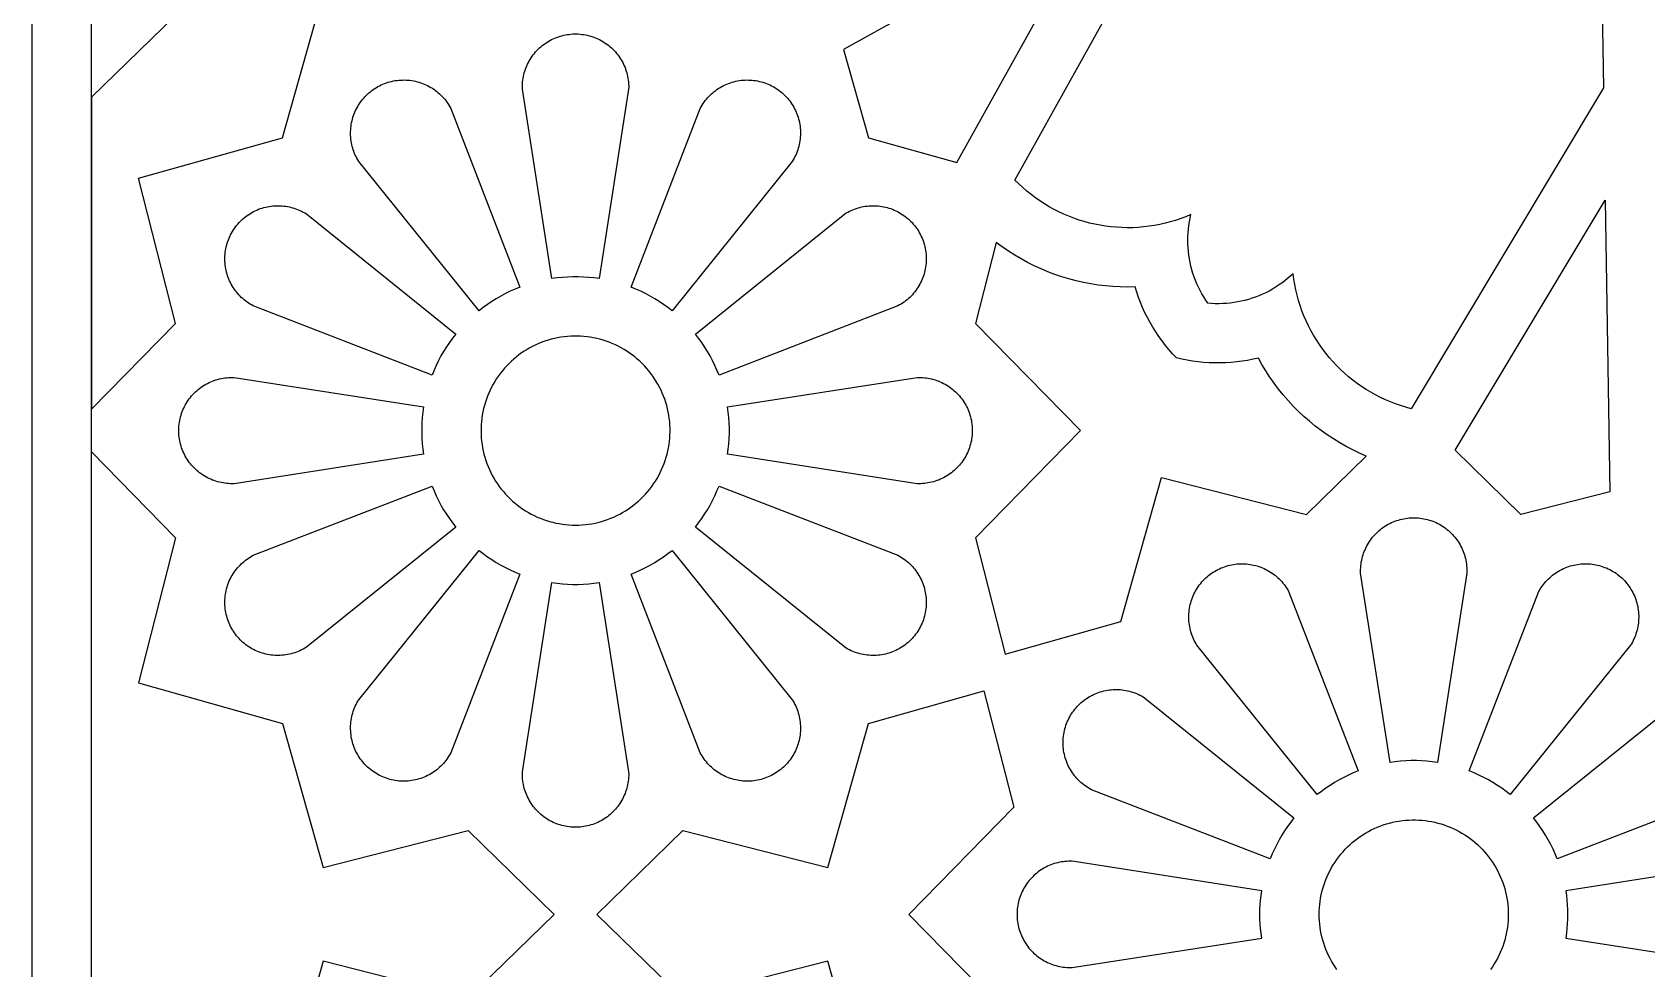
# Model space of a CAD drawing. Extents: x 0 to 1266, y 0 to 1438.
# Drawn here: x 318.7 to 590.9, y 1014.5 to 1172.4 of the extents above; entities that cross this region are included whole.
import ezdxf

# ---------------------------------------------------------------- set-up
doc = ezdxf.new("R2010")
doc.units = 0
doc.layers.add('Default_Layer', color=1, linetype='CONTINUOUS')

msp = doc.modelspace()

# ---------------------------------------------------------------- linework, layer by layer
at = {"layer": 'Default_Layer'}
for points in [[(318.66, 1338.2), (947.76, 1338.2), (947.76, 100), (318.66, 100), (318.66, 1338.2)], [(328.66, 110), (328.66, 1328.2), (937.76, 1328.2), (937.76, 110), (328.66, 110)], [(474.56, 1150.46), (498.45, 1193.44), (455.47, 1169.55), (459.65, 1154.64), (474.56, 1150.46)], [(328.66, 1108.86), (342.8, 1123.33), (336.55, 1147.82), (360.88, 1154.64), (366.35, 1174.13), (346.74, 1179.13), (328.66, 1161.48), (328.66, 1108.86)], [(414.25, 1130.89), (413.37, 1131.01), (412.49, 1131.1), (411.6, 1131.16), (410.71, 1131.19), (409.82, 1131.19), (408.93, 1131.16), (408.05, 1131.1), (407.16, 1131.01), (406.28, 1130.89), (401.31, 1162.84), (401.31, 1163.15), (401.31, 1163.46), (401.32, 1163.77), (401.35, 1164.08), (401.38, 1164.39), (401.43, 1164.69), (401.49, 1165), (401.56, 1165.3), (401.63, 1165.6), (401.72, 1165.9), (401.82, 1166.19), (401.93, 1166.48), (402.05, 1166.77), (402.18, 1167.05), (402.32, 1167.33), (402.46, 1167.6), (402.62, 1167.87), (402.79, 1168.13), (402.96, 1168.39), (403.15, 1168.64), (403.34, 1168.88), (403.54, 1169.12), (403.75, 1169.35), (403.97, 1169.57), (404.19, 1169.79), (404.42, 1169.99), (404.66, 1170.19), (404.91, 1170.38), (405.16, 1170.56), (405.42, 1170.73), (405.68, 1170.9), (405.95, 1171.05), (406.23, 1171.2), (406.51, 1171.33), (406.79, 1171.46), (407.08, 1171.57), (407.37, 1171.68), (407.67, 1171.77), (407.96, 1171.86), (408.27, 1171.93), (408.57, 1172), (408.88, 1172.05), (409.18, 1172.09), (409.49, 1172.13), (409.8, 1172.15), (410.11, 1172.16), (410.42, 1172.16), (410.73, 1172.15), (411.04, 1172.13), (411.35, 1172.09), (411.66, 1172.05), (411.96, 1172), (412.27, 1171.93), (412.57, 1171.86), (412.87, 1171.77), (413.16, 1171.68), (413.46, 1171.57), (413.74, 1171.46), (414.03, 1171.33), (414.31, 1171.2), (414.58, 1171.05), (414.85, 1170.9), (415.12, 1170.73), (415.37, 1170.56), (415.63, 1170.38), (415.87, 1170.19), (416.11, 1169.99), (416.34, 1169.79), (416.57, 1169.57), (416.78, 1169.35), (416.99, 1169.12), (417.19, 1168.88), (417.39, 1168.64), (417.57, 1168.39), (417.75, 1168.13), (417.91, 1167.87), (418.07, 1167.6), (418.22, 1167.33), (418.36, 1167.05), (418.49, 1166.77), (418.61, 1166.48), (418.71, 1166.19), (418.81, 1165.9), (418.9, 1165.6), (418.98, 1165.3), (419.05, 1165), (419.1, 1164.69), (419.15, 1164.39), (419.19, 1164.08), (419.21, 1163.77), (419.23, 1163.46), (419.23, 1163.15), (419.22, 1162.84), (414.25, 1130.89)], [(400.9, 1129.45), (400.08, 1129.11), (399.27, 1128.75), (398.47, 1128.36), (397.68, 1127.94), (396.91, 1127.5), (396.16, 1127.03), (395.42, 1126.53), (394.7, 1126.01), (394, 1125.46), (373.72, 1150.65), (373.56, 1150.91), (373.41, 1151.18), (373.27, 1151.46), (373.13, 1151.74), (373.01, 1152.02), (372.9, 1152.31), (372.79, 1152.6), (372.7, 1152.9), (372.62, 1153.2), (372.55, 1153.5), (372.48, 1153.81), (372.43, 1154.11), (372.39, 1154.42), (372.36, 1154.73), (372.34, 1155.04), (372.34, 1155.35), (372.34, 1155.66), (372.35, 1155.97), (372.37, 1156.28), (372.41, 1156.59), (372.45, 1156.9), (372.51, 1157.2), (372.58, 1157.5), (372.65, 1157.81), (372.74, 1158.1), (372.84, 1158.4), (372.95, 1158.69), (373.06, 1158.98), (373.19, 1159.26), (373.33, 1159.54), (373.48, 1159.81), (373.63, 1160.08), (373.8, 1160.34), (373.97, 1160.6), (374.16, 1160.85), (374.35, 1161.09), (374.55, 1161.33), (374.76, 1161.56), (374.97, 1161.78), (375.2, 1162), (375.43, 1162.21), (375.67, 1162.41), (375.91, 1162.6), (376.16, 1162.78), (376.42, 1162.95), (376.68, 1163.12), (376.95, 1163.27), (377.23, 1163.42), (377.5, 1163.55), (377.79, 1163.68), (378.08, 1163.8), (378.37, 1163.9), (378.66, 1164), (378.96, 1164.09), (379.26, 1164.16), (379.57, 1164.23), (379.87, 1164.28), (380.18, 1164.33), (380.49, 1164.36), (380.8, 1164.38), (381.11, 1164.39), (381.42, 1164.4), (381.73, 1164.39), (382.04, 1164.37), (382.35, 1164.34), (382.65, 1164.29), (382.96, 1164.24), (383.26, 1164.18), (383.57, 1164.1), (383.86, 1164.02), (384.16, 1163.93), (384.45, 1163.82), (384.74, 1163.71), (385.03, 1163.58), (385.31, 1163.45), (385.58, 1163.31), (385.85, 1163.15), (386.12, 1162.99), (386.38, 1162.82), (386.63, 1162.64), (386.87, 1162.45), (387.11, 1162.25), (387.35, 1162.05), (387.57, 1161.83), (387.79, 1161.61), (388, 1161.38), (388.2, 1161.15), (388.4, 1160.91), (388.58, 1160.66), (388.76, 1160.4), (388.92, 1160.14), (389.08, 1159.87), (389.23, 1159.6), (400.9, 1129.45)], [(426.54, 1125.46), (425.83, 1126.01), (425.11, 1126.53), (424.38, 1127.03), (423.62, 1127.5), (422.85, 1127.94), (422.07, 1128.36), (421.27, 1128.75), (420.46, 1129.11), (419.63, 1129.45), (431.3, 1159.6), (431.45, 1159.87), (431.61, 1160.14), (431.78, 1160.4), (431.95, 1160.66), (432.14, 1160.91), (432.33, 1161.15), (432.53, 1161.38), (432.75, 1161.61), (432.96, 1161.83), (433.19, 1162.05), (433.42, 1162.25), (433.66, 1162.45), (433.91, 1162.64), (434.16, 1162.82), (434.42, 1162.99), (434.68, 1163.15), (434.95, 1163.31), (435.23, 1163.45), (435.51, 1163.58), (435.79, 1163.71), (436.08, 1163.82), (436.37, 1163.93), (436.67, 1164.02), (436.97, 1164.1), (437.27, 1164.18), (437.57, 1164.24), (437.88, 1164.29), (438.19, 1164.34), (438.5, 1164.37), (438.81, 1164.39), (439.12, 1164.4), (439.43, 1164.39), (439.74, 1164.38), (440.05, 1164.36), (440.36, 1164.33), (440.66, 1164.28), (440.97, 1164.23), (441.27, 1164.16), (441.57, 1164.09), (441.87, 1164), (442.17, 1163.9), (442.46, 1163.8), (442.75, 1163.68), (443.03, 1163.55), (443.31, 1163.42), (443.58, 1163.27), (443.85, 1163.12), (444.12, 1162.95), (444.37, 1162.78), (444.62, 1162.6), (444.87, 1162.41), (445.11, 1162.21), (445.34, 1162), (445.56, 1161.78), (445.78, 1161.56), (445.99, 1161.33), (446.19, 1161.09), (446.38, 1160.85), (446.56, 1160.6), (446.74, 1160.34), (446.9, 1160.08), (447.06, 1159.81), (447.21, 1159.54), (447.34, 1159.26), (447.47, 1158.98), (447.59, 1158.69), (447.7, 1158.4), (447.79, 1158.1), (447.88, 1157.81), (447.96, 1157.5), (448.02, 1157.2), (448.08, 1156.9), (448.13, 1156.59), (448.16, 1156.28), (448.18, 1155.97), (448.2, 1155.66), (448.2, 1155.35), (448.19, 1155.04), (448.17, 1154.73), (448.14, 1154.42), (448.1, 1154.11), (448.05, 1153.81), (447.99, 1153.5), (447.92, 1153.2), (447.83, 1152.9), (447.74, 1152.6), (447.64, 1152.31), (447.52, 1152.02), (447.4, 1151.74), (447.27, 1151.46), (447.13, 1151.18), (446.97, 1150.91), (446.81, 1150.65), (426.54, 1125.46)], [(584.68, 1094.95), (569.69, 1091.12), (558.61, 1101.93), (583.89, 1144.11), (584.68, 1094.95)], [(390.06, 1121.53), (389.52, 1120.82), (388.99, 1120.1), (388.5, 1119.37), (388.03, 1118.61), (387.58, 1117.84), (387.16, 1117.06), (386.77, 1116.26), (386.41, 1115.44), (386.07, 1114.62), (355.92, 1126.29), (355.65, 1126.44), (355.38, 1126.6), (355.12, 1126.77), (354.87, 1126.94), (354.62, 1127.13), (354.38, 1127.32), (354.14, 1127.52), (353.91, 1127.73), (353.69, 1127.95), (353.48, 1128.18), (353.27, 1128.41), (353.07, 1128.65), (352.88, 1128.9), (352.7, 1129.15), (352.53, 1129.41), (352.37, 1129.67), (352.22, 1129.94), (352.07, 1130.22), (351.94, 1130.5), (351.82, 1130.78), (351.7, 1131.07), (351.6, 1131.36), (351.5, 1131.66), (351.42, 1131.96), (351.35, 1132.26), (351.28, 1132.56), (351.23, 1132.87), (351.19, 1133.18), (351.16, 1133.49), (351.14, 1133.8), (351.13, 1134.11), (351.13, 1134.42), (351.14, 1134.73), (351.16, 1135.04), (351.2, 1135.35), (351.24, 1135.65), (351.3, 1135.96), (351.36, 1136.26), (351.44, 1136.56), (351.52, 1136.86), (351.62, 1137.16), (351.73, 1137.45), (351.84, 1137.74), (351.97, 1138.02), (352.11, 1138.3), (352.25, 1138.57), (352.41, 1138.84), (352.57, 1139.11), (352.74, 1139.36), (352.93, 1139.61), (353.12, 1139.86), (353.32, 1140.1), (353.52, 1140.33), (353.74, 1140.55), (353.96, 1140.77), (354.19, 1140.98), (354.43, 1141.18), (354.67, 1141.37), (354.92, 1141.55), (355.18, 1141.73), (355.44, 1141.89), (355.71, 1142.05), (355.99, 1142.19), (356.26, 1142.33), (356.55, 1142.46), (356.83, 1142.58), (357.13, 1142.69), (357.42, 1142.78), (357.72, 1142.87), (358.02, 1142.95), (358.32, 1143.01), (358.63, 1143.07), (358.94, 1143.11), (359.24, 1143.15), (359.55, 1143.17), (359.86, 1143.19), (360.17, 1143.19), (360.48, 1143.18), (360.79, 1143.16), (361.1, 1143.13), (361.41, 1143.09), (361.72, 1143.04), (362.02, 1142.98), (362.32, 1142.91), (362.62, 1142.82), (362.92, 1142.73), (363.21, 1142.63), (363.5, 1142.51), (363.79, 1142.39), (364.07, 1142.26), (364.34, 1142.12), (364.61, 1141.96), (364.88, 1141.8), (390.06, 1121.53)], [(434.46, 1114.62), (434.12, 1115.44), (433.76, 1116.26), (433.37, 1117.06), (432.95, 1117.84), (432.51, 1118.61), (432.04, 1119.37), (431.54, 1120.1), (431.02, 1120.82), (430.47, 1121.53), (455.66, 1141.8), (455.92, 1141.96), (456.19, 1142.12), (456.47, 1142.26), (456.75, 1142.39), (457.03, 1142.51), (457.32, 1142.63), (457.62, 1142.73), (457.91, 1142.82), (458.21, 1142.91), (458.51, 1142.98), (458.82, 1143.04), (459.12, 1143.09), (459.43, 1143.13), (459.74, 1143.16), (460.05, 1143.18), (460.36, 1143.19), (460.67, 1143.19), (460.98, 1143.17), (461.29, 1143.15), (461.6, 1143.11), (461.91, 1143.07), (462.21, 1143.01), (462.52, 1142.95), (462.82, 1142.87), (463.11, 1142.78), (463.41, 1142.69), (463.7, 1142.58), (463.99, 1142.46), (464.27, 1142.33), (464.55, 1142.19), (464.82, 1142.05), (465.09, 1141.89), (465.35, 1141.73), (465.61, 1141.55), (465.86, 1141.37), (466.1, 1141.18), (466.34, 1140.98), (466.57, 1140.77), (466.8, 1140.55), (467.01, 1140.33), (467.22, 1140.1), (467.42, 1139.86), (467.61, 1139.61), (467.79, 1139.36), (467.96, 1139.11), (468.13, 1138.84), (468.28, 1138.57), (468.43, 1138.3), (468.57, 1138.02), (468.69, 1137.74), (468.81, 1137.45), (468.92, 1137.16), (469.01, 1136.86), (469.1, 1136.56), (469.17, 1136.26), (469.24, 1135.96), (469.29, 1135.65), (469.34, 1135.35), (469.37, 1135.04), (469.39, 1134.73), (469.41, 1134.42), (469.41, 1134.11), (469.4, 1133.8), (469.38, 1133.49), (469.35, 1133.18), (469.3, 1132.87), (469.25, 1132.56), (469.19, 1132.26), (469.12, 1131.96), (469.03, 1131.66), (468.94, 1131.36), (468.83, 1131.07), (468.72, 1130.78), (468.6, 1130.5), (468.46, 1130.22), (468.32, 1129.94), (468.16, 1129.67), (468, 1129.41), (467.83, 1129.15), (467.65, 1128.9), (467.46, 1128.65), (467.26, 1128.41), (467.06, 1128.18), (466.84, 1127.95), (466.62, 1127.73), (466.39, 1127.52), (466.16, 1127.32), (465.92, 1127.13), (465.67, 1126.94), (465.41, 1126.77), (465.15, 1126.6), (464.88, 1126.44), (464.61, 1126.29), (434.46, 1114.62)], [(481.21, 1136.97), (477.73, 1123.33), (495.39, 1105.26), (477.73, 1087.18), (482.74, 1067.57), (502.22, 1073.04), (509.05, 1097.37), (533.53, 1091.12), (543.6, 1100.95), (542.45, 1101.45), (541.32, 1101.99), (540.21, 1102.57), (539.12, 1103.19), (538.05, 1103.85), (537.01, 1104.54), (535.98, 1105.26), (534.99, 1106.02), (534.02, 1106.82), (533.08, 1107.64), (532.16, 1108.5), (531.28, 1109.39), (530.43, 1110.31), (529.61, 1111.26), (528.82, 1112.24), (528.07, 1113.24), (527.35, 1114.26), (526.67, 1115.32), (526.02, 1116.39), (525.42, 1117.49), (524.51, 1117.28), (523.59, 1117.1), (522.67, 1116.95), (521.75, 1116.83), (520.82, 1116.74), (519.89, 1116.69), (518.96, 1116.66), (518.03, 1116.66), (517.1, 1116.7), (516.17, 1116.76), (515.25, 1116.86), (514.32, 1116.98), (513.41, 1117.14), (512.49, 1117.32), (511.59, 1117.54), (510.95, 1118.22), (510.33, 1118.91), (509.74, 1119.63), (509.17, 1120.37), (508.62, 1121.12), (508.1, 1121.89), (507.61, 1122.68), (507.14, 1123.49), (506.69, 1124.31), (506.28, 1125.14), (505.89, 1125.99), (505.53, 1126.85), (505.2, 1127.72), (504.9, 1128.6), (504.63, 1129.49), (503.37, 1129.47), (502.12, 1129.49), (500.87, 1129.56), (499.62, 1129.66), (498.38, 1129.81), (497.14, 1130.01), (495.91, 1130.24), (494.68, 1130.52), (493.47, 1130.84), (492.27, 1131.2), (491.09, 1131.6), (489.91, 1132.05), (488.76, 1132.53), (487.62, 1133.05), (486.5, 1133.61), (485.39, 1134.21), (484.32, 1134.85), (483.26, 1135.52), (482.22, 1136.23), (481.21, 1136.97)], [(394.83, 1101.29), (394.97, 1100.76), (395.14, 1100.23), (395.32, 1099.71), (395.52, 1099.2), (395.74, 1098.69), (395.98, 1098.19), (396.23, 1097.7), (396.5, 1097.21), (396.79, 1096.74), (397.1, 1096.28), (397.41, 1095.83), (397.75, 1095.39), (398.1, 1094.96), (398.46, 1094.54), (398.84, 1094.14), (399.24, 1093.75), (399.64, 1093.37), (400.06, 1093.01), (400.49, 1092.66), (400.94, 1092.33), (401.39, 1092.02), (401.85, 1091.72), (402.33, 1091.43), (402.81, 1091.16), (403.31, 1090.91), (403.81, 1090.68), (404.32, 1090.47), (404.84, 1090.27), (405.36, 1090.09), (405.89, 1089.93), (406.42, 1089.79), (406.96, 1089.66), (407.51, 1089.56), (408.05, 1089.47), (408.6, 1089.4), (409.15, 1089.35), (409.71, 1089.32), (410.26, 1089.31), (410.81, 1089.32), (411.37, 1089.35), (411.92, 1089.4), (412.47, 1089.47), (413.01, 1089.55), (413.56, 1089.66), (414.1, 1089.78), (414.63, 1089.92), (415.16, 1090.08), (415.68, 1090.26), (416.2, 1090.46), (416.71, 1090.67), (417.21, 1090.91), (417.71, 1091.16), (418.19, 1091.42), (418.67, 1091.71), (419.13, 1092.01), (419.59, 1092.32), (420.03, 1092.65), (420.46, 1093), (420.88, 1093.36), (421.29, 1093.74), (421.68, 1094.13), (422.06, 1094.53), (422.42, 1094.94), (422.78, 1095.37), (423.11, 1095.81), (423.43, 1096.26), (423.74, 1096.73), (424.02, 1097.2), (424.29, 1097.68), (424.55, 1098.17), (424.79, 1098.67), (425.01, 1099.18), (425.21, 1099.7), (425.39, 1100.22), (425.56, 1100.75), (425.7, 1101.28), (425.83, 1101.82), (425.94, 1102.36), (426.03, 1102.91), (426.11, 1103.45), (426.16, 1104), (426.19, 1104.56), (426.21, 1105.11), (426.2, 1105.66), (426.18, 1106.22), (426.14, 1106.77), (426.08, 1107.32), (425.99, 1107.87), (425.89, 1108.41), (425.78, 1108.95), (425.64, 1109.49), (425.48, 1110.02), (425.31, 1110.54), (425.11, 1111.06), (424.9, 1111.57), (424.68, 1112.08), (424.43, 1112.57), (424.17, 1113.06), (423.89, 1113.54), (423.59, 1114.01), (423.28, 1114.46), (422.95, 1114.91), (422.61, 1115.34), (422.25, 1115.77), (421.88, 1116.18), (421.5, 1116.57), (421.1, 1116.96), (420.68, 1117.32), (420.26, 1117.68), (419.82, 1118.02), (419.37, 1118.34), (418.91, 1118.65), (418.44, 1118.94), (417.96, 1119.22), (417.47, 1119.48), (416.98, 1119.72), (416.47, 1119.94), (415.96, 1120.15), (415.44, 1120.34), (414.91, 1120.51), (414.38, 1120.66), (413.84, 1120.79), (413.3, 1120.91), (412.76, 1121), (412.21, 1121.08), (411.66, 1121.14), (411.1, 1121.18), (410.55, 1121.2), (410, 1121.2), (409.45, 1121.18), (408.89, 1121.14), (408.34, 1121.08), (407.79, 1121.01), (407.25, 1120.91), (406.71, 1120.8), (406.17, 1120.66), (405.64, 1120.51), (405.11, 1120.34), (404.59, 1120.15), (404.08, 1119.95), (403.57, 1119.72), (403.07, 1119.48), (402.58, 1119.22), (402.1, 1118.95), (401.63, 1118.66), (401.17, 1118.35), (400.73, 1118.03), (400.29, 1117.69), (399.86, 1117.33), (399.45, 1116.97), (399.05, 1116.58), (398.66, 1116.19), (398.29, 1115.78), (397.93, 1115.36), (397.59, 1114.92), (397.26, 1114.48), (396.95, 1114.02), (396.65, 1113.55), (396.37, 1113.07), (396.11, 1112.59), (395.87, 1112.09), (395.64, 1111.59), (395.43, 1111.08), (395.23, 1110.56), (395.06, 1110.03), (394.9, 1109.5), (394.76, 1108.97), (394.64, 1108.43), (394.54, 1107.88), (394.46, 1107.33), (394.4, 1106.78), (394.36, 1106.23), (394.33, 1105.68), (394.33, 1105.13), (394.34, 1104.57), (394.37, 1104.02), (394.43, 1103.47), (394.5, 1102.92), (394.59, 1102.37), (394.7, 1101.83), (394.83, 1101.29)], [(384.63, 1109.24), (384.51, 1108.36), (384.42, 1107.48), (384.36, 1106.59), (384.33, 1105.7), (384.33, 1104.81), (384.36, 1103.92), (384.42, 1103.04), (384.51, 1102.15), (384.63, 1101.27), (352.69, 1096.3), (352.38, 1096.29), (352.07, 1096.3), (351.76, 1096.31), (351.45, 1096.34), (351.14, 1096.37), (350.83, 1096.42), (350.53, 1096.48), (350.22, 1096.54), (349.92, 1096.62), (349.62, 1096.71), (349.33, 1096.81), (349.04, 1096.92), (348.75, 1097.04), (348.47, 1097.17), (348.19, 1097.3), (347.92, 1097.45), (347.65, 1097.61), (347.39, 1097.78), (347.13, 1097.95), (346.88, 1098.14), (346.64, 1098.33), (346.4, 1098.53), (346.17, 1098.74), (345.95, 1098.96), (345.74, 1099.18), (345.53, 1099.41), (345.33, 1099.65), (345.14, 1099.9), (344.96, 1100.15), (344.79, 1100.41), (344.63, 1100.67), (344.47, 1100.94), (344.33, 1101.22), (344.19, 1101.5), (344.07, 1101.78), (343.95, 1102.07), (343.85, 1102.36), (343.75, 1102.66), (343.67, 1102.95), (343.59, 1103.26), (343.53, 1103.56), (343.47, 1103.86), (343.43, 1104.17), (343.4, 1104.48), (343.38, 1104.79), (343.37, 1105.1), (343.37, 1105.41), (343.38, 1105.72), (343.4, 1106.03), (343.43, 1106.34), (343.47, 1106.65), (343.53, 1106.95), (343.59, 1107.26), (343.67, 1107.56), (343.75, 1107.86), (343.85, 1108.15), (343.95, 1108.45), (344.07, 1108.73), (344.19, 1109.02), (344.33, 1109.3), (344.47, 1109.57), (344.63, 1109.84), (344.79, 1110.11), (344.96, 1110.36), (345.14, 1110.62), (345.33, 1110.86), (345.53, 1111.1), (345.74, 1111.33), (345.95, 1111.56), (346.17, 1111.77), (346.4, 1111.98), (346.64, 1112.18), (346.88, 1112.38), (347.13, 1112.56), (347.39, 1112.74), (347.65, 1112.9), (347.92, 1113.06), (348.19, 1113.21), (348.47, 1113.35), (348.75, 1113.48), (349.04, 1113.59), (349.33, 1113.7), (349.62, 1113.8), (349.92, 1113.89), (350.22, 1113.97), (350.53, 1114.04), (350.83, 1114.09), (351.14, 1114.14), (351.45, 1114.18), (351.76, 1114.2), (352.07, 1114.21), (352.38, 1114.22), (352.69, 1114.21), (384.63, 1109.24)], [(435.9, 1101.27), (436.02, 1102.15), (436.11, 1103.04), (436.17, 1103.92), (436.21, 1104.81), (436.21, 1105.7), (436.17, 1106.59), (436.11, 1107.48), (436.02, 1108.36), (435.9, 1109.24), (467.85, 1114.21), (468.16, 1114.22), (468.47, 1114.21), (468.78, 1114.2), (469.09, 1114.18), (469.4, 1114.14), (469.7, 1114.09), (470.01, 1114.04), (470.31, 1113.97), (470.61, 1113.89), (470.91, 1113.8), (471.2, 1113.7), (471.5, 1113.59), (471.78, 1113.48), (472.06, 1113.35), (472.34, 1113.21), (472.62, 1113.06), (472.88, 1112.9), (473.15, 1112.74), (473.4, 1112.56), (473.65, 1112.38), (473.89, 1112.18), (474.13, 1111.98), (474.36, 1111.77), (474.58, 1111.56), (474.8, 1111.33), (475, 1111.1), (475.2, 1110.86), (475.39, 1110.62), (475.57, 1110.36), (475.75, 1110.11), (475.91, 1109.84), (476.06, 1109.57), (476.21, 1109.3), (476.34, 1109.02), (476.47, 1108.73), (476.58, 1108.45), (476.69, 1108.15), (476.78, 1107.86), (476.87, 1107.56), (476.94, 1107.26), (477.01, 1106.95), (477.06, 1106.65), (477.1, 1106.34), (477.14, 1106.03), (477.16, 1105.72), (477.17, 1105.41), (477.17, 1105.1), (477.16, 1104.79), (477.14, 1104.48), (477.1, 1104.17), (477.06, 1103.86), (477.01, 1103.56), (476.94, 1103.26), (476.87, 1102.95), (476.78, 1102.66), (476.69, 1102.36), (476.58, 1102.07), (476.47, 1101.78), (476.34, 1101.5), (476.21, 1101.22), (476.06, 1100.94), (475.91, 1100.67), (475.75, 1100.41), (475.57, 1100.15), (475.39, 1099.9), (475.2, 1099.65), (475, 1099.41), (474.8, 1099.18), (474.58, 1098.96), (474.36, 1098.74), (474.13, 1098.53), (473.89, 1098.33), (473.65, 1098.14), (473.4, 1097.95), (473.15, 1097.78), (472.88, 1097.61), (472.62, 1097.45), (472.34, 1097.3), (472.06, 1097.17), (471.78, 1097.04), (471.5, 1096.92), (471.2, 1096.81), (470.91, 1096.71), (470.61, 1096.62), (470.31, 1096.54), (470.01, 1096.48), (469.7, 1096.42), (469.4, 1096.37), (469.09, 1096.34), (468.78, 1096.31), (468.47, 1096.3), (468.16, 1096.29), (467.85, 1096.3), (435.9, 1101.27)], [(328.66, 945.65), (328.66, 1101.65), (342.8, 1087.18), (336.55, 1062.7), (360.88, 1055.87), (367.71, 1031.54), (392.19, 1037.79), (406.67, 1023.65), (392.19, 1009.51), (367.71, 1015.77), (360.88, 991.44), (336.55, 984.61), (342.8, 960.13), (328.66, 945.65)], [(386.07, 1095.89), (386.41, 1095.07), (386.77, 1094.26), (387.16, 1093.46), (387.58, 1092.67), (388.03, 1091.9), (388.5, 1091.15), (388.99, 1090.41), (389.52, 1089.69), (390.06, 1088.99), (364.88, 1068.71), (364.61, 1068.55), (364.34, 1068.4), (364.07, 1068.26), (363.79, 1068.12), (363.5, 1068), (363.21, 1067.89), (362.92, 1067.78), (362.62, 1067.69), (362.32, 1067.61), (362.02, 1067.53), (361.72, 1067.47), (361.41, 1067.42), (361.1, 1067.38), (360.79, 1067.35), (360.48, 1067.33), (360.17, 1067.32), (359.86, 1067.33), (359.55, 1067.34), (359.24, 1067.36), (358.94, 1067.4), (358.63, 1067.44), (358.32, 1067.5), (358.02, 1067.57), (357.72, 1067.64), (357.42, 1067.73), (357.13, 1067.83), (356.83, 1067.94), (356.55, 1068.05), (356.26, 1068.18), (355.99, 1068.32), (355.71, 1068.47), (355.44, 1068.62), (355.18, 1068.79), (354.92, 1068.96), (354.67, 1069.14), (354.43, 1069.34), (354.19, 1069.54), (353.96, 1069.75), (353.74, 1069.96), (353.52, 1070.19), (353.32, 1070.42), (353.12, 1070.65), (352.93, 1070.9), (352.74, 1071.15), (352.57, 1071.41), (352.41, 1071.67), (352.25, 1071.94), (352.11, 1072.21), (351.97, 1072.49), (351.84, 1072.78), (351.73, 1073.06), (351.62, 1073.36), (351.52, 1073.65), (351.44, 1073.95), (351.36, 1074.25), (351.3, 1074.55), (351.24, 1074.86), (351.2, 1075.17), (351.16, 1075.48), (351.14, 1075.79), (351.13, 1076.1), (351.13, 1076.41), (351.14, 1076.72), (351.16, 1077.03), (351.19, 1077.34), (351.23, 1077.64), (351.28, 1077.95), (351.35, 1078.25), (351.42, 1078.55), (351.5, 1078.85), (351.6, 1079.15), (351.7, 1079.44), (351.82, 1079.73), (351.94, 1080.02), (352.07, 1080.3), (352.22, 1080.57), (352.37, 1080.84), (352.53, 1081.11), (352.7, 1081.36), (352.88, 1081.62), (353.07, 1081.86), (353.27, 1082.1), (353.48, 1082.34), (353.69, 1082.56), (353.91, 1082.78), (354.14, 1082.99), (354.38, 1083.19), (354.62, 1083.38), (354.87, 1083.57), (355.12, 1083.75), (355.38, 1083.91), (355.65, 1084.07), (355.92, 1084.22), (386.07, 1095.89)], [(430.47, 1088.99), (431.02, 1089.69), (431.54, 1090.41), (432.04, 1091.15), (432.51, 1091.9), (432.95, 1092.67), (433.37, 1093.46), (433.76, 1094.26), (434.12, 1095.07), (434.46, 1095.89), (464.61, 1084.22), (464.88, 1084.07), (465.15, 1083.91), (465.41, 1083.75), (465.67, 1083.57), (465.92, 1083.38), (466.16, 1083.19), (466.39, 1082.99), (466.62, 1082.78), (466.84, 1082.56), (467.06, 1082.34), (467.26, 1082.1), (467.46, 1081.86), (467.65, 1081.62), (467.83, 1081.36), (468, 1081.11), (468.16, 1080.84), (468.32, 1080.57), (468.46, 1080.3), (468.6, 1080.02), (468.72, 1079.73), (468.83, 1079.44), (468.94, 1079.15), (469.03, 1078.85), (469.12, 1078.55), (469.19, 1078.25), (469.25, 1077.95), (469.3, 1077.64), (469.35, 1077.34), (469.38, 1077.03), (469.4, 1076.72), (469.41, 1076.41), (469.41, 1076.1), (469.39, 1075.79), (469.37, 1075.48), (469.34, 1075.17), (469.29, 1074.86), (469.24, 1074.55), (469.17, 1074.25), (469.1, 1073.95), (469.01, 1073.65), (468.92, 1073.36), (468.81, 1073.06), (468.69, 1072.78), (468.57, 1072.49), (468.43, 1072.21), (468.28, 1071.94), (468.13, 1071.67), (467.96, 1071.41), (467.79, 1071.15), (467.61, 1070.9), (467.42, 1070.65), (467.22, 1070.42), (467.01, 1070.19), (466.8, 1069.96), (466.57, 1069.75), (466.34, 1069.54), (466.1, 1069.34), (465.86, 1069.14), (465.61, 1068.96), (465.35, 1068.79), (465.09, 1068.62), (464.82, 1068.47), (464.55, 1068.32), (464.27, 1068.18), (463.99, 1068.05), (463.7, 1067.94), (463.41, 1067.83), (463.11, 1067.73), (462.82, 1067.64), (462.52, 1067.57), (462.21, 1067.5), (461.91, 1067.44), (461.6, 1067.4), (461.29, 1067.36), (460.98, 1067.34), (460.67, 1067.33), (460.36, 1067.32), (460.05, 1067.33), (459.74, 1067.35), (459.43, 1067.38), (459.12, 1067.42), (458.82, 1067.47), (458.51, 1067.53), (458.21, 1067.61), (457.91, 1067.69), (457.62, 1067.78), (457.32, 1067.89), (457.03, 1068), (456.75, 1068.12), (456.47, 1068.26), (456.19, 1068.4), (455.92, 1068.55), (455.66, 1068.71), (430.47, 1088.99)], [(555.6, 1049.29), (554.72, 1049.41), (553.83, 1049.5), (552.94, 1049.56), (552.05, 1049.59), (551.17, 1049.59), (550.28, 1049.56), (549.39, 1049.5), (548.5, 1049.41), (547.62, 1049.29), (542.65, 1081.23), (542.65, 1081.54), (542.65, 1081.85), (542.67, 1082.16), (542.69, 1082.47), (542.73, 1082.78), (542.77, 1083.09), (542.83, 1083.39), (542.9, 1083.7), (542.98, 1084), (543.06, 1084.3), (543.16, 1084.59), (543.27, 1084.88), (543.39, 1085.17), (543.52, 1085.45), (543.66, 1085.73), (543.81, 1086), (543.96, 1086.27), (544.13, 1086.53), (544.31, 1086.79), (544.49, 1087.04), (544.68, 1087.28), (544.88, 1087.52), (545.09, 1087.75), (545.31, 1087.97), (545.53, 1088.18), (545.77, 1088.39), (546.01, 1088.59), (546.25, 1088.78), (546.5, 1088.96), (546.76, 1089.13), (547.03, 1089.29), (547.29, 1089.45), (547.57, 1089.59), (547.85, 1089.73), (548.13, 1089.85), (548.42, 1089.97), (548.71, 1090.07), (549.01, 1090.17), (549.31, 1090.25), (549.61, 1090.33), (549.91, 1090.39), (550.22, 1090.45), (550.53, 1090.49), (550.83, 1090.52), (551.14, 1090.54), (551.45, 1090.55), (551.77, 1090.55), (552.08, 1090.54), (552.39, 1090.52), (552.69, 1090.49), (553, 1090.45), (553.31, 1090.39), (553.61, 1090.33), (553.91, 1090.25), (554.21, 1090.17), (554.51, 1090.07), (554.8, 1089.97), (555.09, 1089.85), (555.37, 1089.73), (555.65, 1089.59), (555.93, 1089.45), (556.19, 1089.29), (556.46, 1089.13), (556.72, 1088.96), (556.97, 1088.78), (557.21, 1088.59), (557.45, 1088.39), (557.69, 1088.18), (557.91, 1087.97), (558.13, 1087.75), (558.34, 1087.52), (558.54, 1087.28), (558.73, 1087.04), (558.91, 1086.79), (559.09, 1086.53), (559.26, 1086.27), (559.41, 1086), (559.56, 1085.73), (559.7, 1085.45), (559.83, 1085.17), (559.95, 1084.88), (560.06, 1084.59), (560.16, 1084.3), (560.24, 1084), (560.32, 1083.7), (560.39, 1083.39), (560.45, 1083.09), (560.49, 1082.78), (560.53, 1082.47), (560.55, 1082.16), (560.57, 1081.85), (560.57, 1081.54), (560.56, 1081.23), (555.6, 1049.29)], [(394, 1085.05), (394.7, 1084.5), (395.42, 1083.98), (396.16, 1083.49), (396.91, 1083.02), (397.68, 1082.57), (398.47, 1082.15), (399.27, 1081.76), (400.08, 1081.4), (400.9, 1081.06), (389.23, 1050.91), (389.08, 1050.64), (388.92, 1050.37), (388.76, 1050.11), (388.58, 1049.86), (388.4, 1049.61), (388.2, 1049.36), (388, 1049.13), (387.79, 1048.9), (387.57, 1048.68), (387.35, 1048.47), (387.11, 1048.26), (386.87, 1048.06), (386.63, 1047.87), (386.38, 1047.69), (386.12, 1047.52), (385.85, 1047.36), (385.58, 1047.21), (385.31, 1047.06), (385.03, 1046.93), (384.74, 1046.8), (384.45, 1046.69), (384.16, 1046.59), (383.86, 1046.49), (383.57, 1046.41), (383.26, 1046.33), (382.96, 1046.27), (382.65, 1046.22), (382.35, 1046.18), (382.04, 1046.15), (381.73, 1046.13), (381.42, 1046.12), (381.11, 1046.12), (380.8, 1046.13), (380.49, 1046.15), (380.18, 1046.19), (379.87, 1046.23), (379.57, 1046.29), (379.26, 1046.35), (378.96, 1046.43), (378.66, 1046.51), (378.37, 1046.61), (378.08, 1046.72), (377.79, 1046.83), (377.5, 1046.96), (377.23, 1047.09), (376.95, 1047.24), (376.68, 1047.4), (376.42, 1047.56), (376.16, 1047.73), (375.91, 1047.92), (375.67, 1048.11), (375.43, 1048.31), (375.2, 1048.51), (374.97, 1048.73), (374.76, 1048.95), (374.55, 1049.18), (374.35, 1049.42), (374.16, 1049.66), (373.97, 1049.91), (373.8, 1050.17), (373.63, 1050.43), (373.48, 1050.7), (373.33, 1050.98), (373.19, 1051.25), (373.06, 1051.54), (372.95, 1051.82), (372.84, 1052.12), (372.74, 1052.41), (372.65, 1052.71), (372.58, 1053.01), (372.51, 1053.31), (372.45, 1053.62), (372.41, 1053.92), (372.37, 1054.23), (372.35, 1054.54), (372.34, 1054.85), (372.34, 1055.16), (372.34, 1055.47), (372.36, 1055.78), (372.39, 1056.09), (372.43, 1056.4), (372.48, 1056.71), (372.55, 1057.01), (372.62, 1057.31), (372.7, 1057.61), (372.79, 1057.91), (372.9, 1058.2), (373.01, 1058.49), (373.13, 1058.78), (373.27, 1059.06), (373.41, 1059.33), (373.56, 1059.6), (373.72, 1059.87), (394, 1085.05)], [(419.63, 1081.06), (420.46, 1081.4), (421.27, 1081.76), (422.07, 1082.15), (422.85, 1082.57), (423.62, 1083.02), (424.38, 1083.49), (425.11, 1083.98), (425.83, 1084.5), (426.54, 1085.05), (446.81, 1059.87), (446.97, 1059.6), (447.13, 1059.33), (447.27, 1059.06), (447.4, 1058.78), (447.52, 1058.49), (447.64, 1058.2), (447.74, 1057.91), (447.83, 1057.61), (447.92, 1057.31), (447.99, 1057.01), (448.05, 1056.71), (448.1, 1056.4), (448.14, 1056.09), (448.17, 1055.78), (448.19, 1055.47), (448.2, 1055.16), (448.2, 1054.85), (448.18, 1054.54), (448.16, 1054.23), (448.13, 1053.92), (448.08, 1053.62), (448.02, 1053.31), (447.96, 1053.01), (447.88, 1052.71), (447.79, 1052.41), (447.7, 1052.12), (447.59, 1051.82), (447.47, 1051.54), (447.34, 1051.25), (447.21, 1050.98), (447.06, 1050.7), (446.9, 1050.43), (446.74, 1050.17), (446.56, 1049.91), (446.38, 1049.66), (446.19, 1049.42), (445.99, 1049.18), (445.78, 1048.95), (445.56, 1048.73), (445.34, 1048.51), (445.11, 1048.31), (444.87, 1048.11), (444.62, 1047.92), (444.37, 1047.73), (444.12, 1047.56), (443.85, 1047.4), (443.58, 1047.24), (443.31, 1047.09), (443.03, 1046.96), (442.75, 1046.83), (442.46, 1046.72), (442.17, 1046.61), (441.87, 1046.51), (441.57, 1046.43), (441.27, 1046.35), (440.97, 1046.29), (440.66, 1046.23), (440.36, 1046.19), (440.05, 1046.15), (439.74, 1046.13), (439.43, 1046.12), (439.12, 1046.12), (438.81, 1046.13), (438.5, 1046.15), (438.19, 1046.18), (437.88, 1046.22), (437.57, 1046.27), (437.27, 1046.33), (436.97, 1046.41), (436.67, 1046.49), (436.37, 1046.59), (436.08, 1046.69), (435.79, 1046.8), (435.51, 1046.93), (435.23, 1047.06), (434.95, 1047.21), (434.68, 1047.36), (434.42, 1047.52), (434.16, 1047.69), (433.91, 1047.87), (433.66, 1048.06), (433.42, 1048.26), (433.19, 1048.47), (432.96, 1048.68), (432.75, 1048.9), (432.53, 1049.13), (432.33, 1049.36), (432.14, 1049.61), (431.95, 1049.86), (431.78, 1050.11), (431.61, 1050.37), (431.45, 1050.64), (431.3, 1050.91), (419.63, 1081.06)], [(542.25, 1047.85), (541.42, 1047.51), (540.61, 1047.15), (539.81, 1046.76), (539.03, 1046.34), (538.26, 1045.89), (537.5, 1045.42), (536.76, 1044.93), (536.04, 1044.4), (535.34, 1043.86), (515.06, 1069.04), (514.9, 1069.31), (514.75, 1069.58), (514.61, 1069.85), (514.48, 1070.13), (514.35, 1070.42), (514.24, 1070.71), (514.14, 1071), (514.04, 1071.3), (513.96, 1071.6), (513.89, 1071.9), (513.83, 1072.2), (513.78, 1072.51), (513.74, 1072.82), (513.71, 1073.13), (513.69, 1073.44), (513.68, 1073.75), (513.68, 1074.06), (513.69, 1074.37), (513.72, 1074.68), (513.75, 1074.98), (513.8, 1075.29), (513.85, 1075.6), (513.92, 1075.9), (514, 1076.2), (514.08, 1076.5), (514.18, 1076.79), (514.29, 1077.08), (514.41, 1077.37), (514.53, 1077.66), (514.67, 1077.93), (514.82, 1078.21), (514.98, 1078.48), (515.14, 1078.74), (515.32, 1078.99), (515.5, 1079.25), (515.69, 1079.49), (515.89, 1079.73), (516.1, 1079.96), (516.31, 1080.18), (516.54, 1080.4), (516.77, 1080.6), (517.01, 1080.8), (517.25, 1080.99), (517.5, 1081.18), (517.76, 1081.35), (518.02, 1081.51), (518.29, 1081.67), (518.57, 1081.81), (518.85, 1081.95), (519.13, 1082.08), (519.42, 1082.19), (519.71, 1082.3), (520, 1082.4), (520.3, 1082.48), (520.6, 1082.56), (520.91, 1082.62), (521.21, 1082.68), (521.52, 1082.72), (521.83, 1082.76), (522.14, 1082.78), (522.45, 1082.79), (522.76, 1082.79), (523.07, 1082.78), (523.38, 1082.76), (523.69, 1082.73), (524, 1082.69), (524.3, 1082.64), (524.61, 1082.57), (524.91, 1082.5), (525.21, 1082.42), (525.5, 1082.32), (525.8, 1082.22), (526.08, 1082.1), (526.37, 1081.98), (526.65, 1081.85), (526.92, 1081.7), (527.19, 1081.55), (527.46, 1081.39), (527.72, 1081.22), (527.97, 1081.03), (528.22, 1080.85), (528.46, 1080.65), (528.69, 1080.44), (528.91, 1080.23), (529.13, 1080.01), (529.34, 1079.78), (529.54, 1079.54), (529.74, 1079.3), (529.92, 1079.05), (530.1, 1078.8), (530.27, 1078.54), (530.43, 1078.27), (530.57, 1078), (542.25, 1047.85)], [(567.88, 1043.86), (567.18, 1044.4), (566.46, 1044.93), (565.72, 1045.42), (564.96, 1045.89), (564.19, 1046.34), (563.41, 1046.76), (562.61, 1047.15), (561.8, 1047.51), (560.97, 1047.85), (572.64, 1078), (572.79, 1078.27), (572.95, 1078.54), (573.12, 1078.8), (573.3, 1079.05), (573.48, 1079.3), (573.68, 1079.54), (573.88, 1079.78), (574.09, 1080.01), (574.31, 1080.23), (574.53, 1080.44), (574.76, 1080.65), (575, 1080.85), (575.25, 1081.03), (575.5, 1081.22), (575.76, 1081.39), (576.03, 1081.55), (576.3, 1081.7), (576.57, 1081.85), (576.85, 1081.98), (577.14, 1082.1), (577.42, 1082.22), (577.72, 1082.32), (578.01, 1082.42), (578.31, 1082.5), (578.61, 1082.57), (578.92, 1082.64), (579.22, 1082.69), (579.53, 1082.73), (579.84, 1082.76), (580.15, 1082.78), (580.46, 1082.79), (580.77, 1082.79), (581.08, 1082.78), (581.39, 1082.76), (581.7, 1082.72), (582.01, 1082.68), (582.31, 1082.62), (582.62, 1082.56), (582.92, 1082.48), (583.22, 1082.4), (583.51, 1082.3), (583.8, 1082.19), (584.09, 1082.08), (584.37, 1081.95), (584.65, 1081.81), (584.93, 1081.67), (585.2, 1081.51), (585.46, 1081.35), (585.72, 1081.18), (585.97, 1080.99), (586.21, 1080.8), (586.45, 1080.6), (586.68, 1080.4), (586.91, 1080.18), (587.12, 1079.96), (587.33, 1079.73), (587.53, 1079.49), (587.72, 1079.25), (587.9, 1078.99), (588.08, 1078.74), (588.24, 1078.48), (588.4, 1078.21), (588.55, 1077.93), (588.69, 1077.66), (588.81, 1077.37), (588.93, 1077.08), (589.04, 1076.79), (589.14, 1076.5), (589.22, 1076.2), (589.3, 1075.9), (589.37, 1075.6), (589.42, 1075.29), (589.47, 1074.98), (589.5, 1074.68), (589.53, 1074.37), (589.54, 1074.06), (589.54, 1073.75), (589.53, 1073.44), (589.51, 1073.13), (589.48, 1072.82), (589.44, 1072.51), (589.39, 1072.2), (589.33, 1071.9), (589.26, 1071.6), (589.18, 1071.3), (589.08, 1071), (588.98, 1070.71), (588.87, 1070.42), (588.74, 1070.13), (588.61, 1069.85), (588.47, 1069.58), (588.32, 1069.31), (588.16, 1069.04), (567.88, 1043.86)], [(406.28, 1079.62), (407.16, 1079.5), (408.05, 1079.41), (408.93, 1079.35), (409.82, 1079.32), (410.71, 1079.32), (411.6, 1079.35), (412.49, 1079.41), (413.37, 1079.5), (414.25, 1079.62), (419.22, 1047.68), (419.23, 1047.37), (419.23, 1047.06), (419.21, 1046.75), (419.19, 1046.44), (419.15, 1046.13), (419.1, 1045.82), (419.05, 1045.52), (418.98, 1045.21), (418.9, 1044.91), (418.81, 1044.61), (418.71, 1044.32), (418.61, 1044.03), (418.49, 1043.74), (418.36, 1043.46), (418.22, 1043.18), (418.07, 1042.91), (417.91, 1042.64), (417.75, 1042.38), (417.57, 1042.12), (417.39, 1041.87), (417.19, 1041.63), (416.99, 1041.39), (416.78, 1041.16), (416.57, 1040.94), (416.34, 1040.73), (416.11, 1040.52), (415.87, 1040.32), (415.63, 1040.13), (415.37, 1039.95), (415.12, 1039.78), (414.85, 1039.62), (414.58, 1039.46), (414.31, 1039.32), (414.03, 1039.18), (413.74, 1039.06), (413.46, 1038.94), (413.16, 1038.83), (412.87, 1038.74), (412.57, 1038.65), (412.27, 1038.58), (411.96, 1038.52), (411.66, 1038.46), (411.35, 1038.42), (411.04, 1038.39), (410.73, 1038.37), (410.42, 1038.36), (410.11, 1038.36), (409.8, 1038.37), (409.49, 1038.39), (409.18, 1038.42), (408.88, 1038.46), (408.57, 1038.52), (408.27, 1038.58), (407.96, 1038.65), (407.67, 1038.74), (407.37, 1038.83), (407.08, 1038.94), (406.79, 1039.06), (406.51, 1039.18), (406.23, 1039.32), (405.95, 1039.46), (405.68, 1039.62), (405.42, 1039.78), (405.16, 1039.95), (404.91, 1040.13), (404.66, 1040.32), (404.42, 1040.52), (404.19, 1040.73), (403.97, 1040.94), (403.75, 1041.16), (403.54, 1041.39), (403.34, 1041.63), (403.15, 1041.87), (402.96, 1042.12), (402.79, 1042.38), (402.62, 1042.64), (402.46, 1042.91), (402.32, 1043.18), (402.18, 1043.46), (402.05, 1043.74), (401.93, 1044.03), (401.82, 1044.32), (401.72, 1044.61), (401.63, 1044.91), (401.56, 1045.21), (401.49, 1045.52), (401.43, 1045.82), (401.38, 1046.13), (401.35, 1046.44), (401.32, 1046.75), (401.31, 1047.06), (401.31, 1047.37), (401.31, 1047.68), (406.28, 1079.62)], [(413.87, 1023.65), (428.34, 1037.79), (452.83, 1031.54), (459.65, 1055.87), (479.14, 1061.34), (484.15, 1041.73), (466.49, 1023.65), (484.15, 1005.58), (479.14, 985.97), (459.65, 991.44), (452.83, 1015.77), (428.34, 1009.51), (413.87, 1023.65)], [(531.4, 1039.92), (530.86, 1039.22), (530.34, 1038.5), (529.84, 1037.76), (529.37, 1037.01), (528.92, 1036.24), (528.51, 1035.45), (528.12, 1034.65), (527.75, 1033.84), (527.42, 1033.02), (497.27, 1044.69), (496.99, 1044.84), (496.73, 1044.99), (496.47, 1045.16), (496.21, 1045.34), (495.96, 1045.52), (495.72, 1045.72), (495.48, 1045.92), (495.25, 1046.13), (495.03, 1046.35), (494.82, 1046.57), (494.61, 1046.81), (494.42, 1047.05), (494.23, 1047.29), (494.05, 1047.54), (493.88, 1047.8), (493.71, 1048.07), (493.56, 1048.34), (493.42, 1048.61), (493.28, 1048.89), (493.16, 1049.18), (493.04, 1049.47), (492.94, 1049.76), (492.85, 1050.06), (492.76, 1050.35), (492.69, 1050.66), (492.63, 1050.96), (492.57, 1051.27), (492.53, 1051.57), (492.5, 1051.88), (492.48, 1052.19), (492.47, 1052.5), (492.47, 1052.81), (492.48, 1053.12), (492.51, 1053.43), (492.54, 1053.74), (492.58, 1054.05), (492.64, 1054.35), (492.7, 1054.66), (492.78, 1054.96), (492.87, 1055.26), (492.96, 1055.55), (493.07, 1055.84), (493.19, 1056.13), (493.31, 1056.42), (493.45, 1056.69), (493.59, 1056.97), (493.75, 1057.24), (493.91, 1057.5), (494.09, 1057.76), (494.27, 1058.01), (494.46, 1058.25), (494.66, 1058.49), (494.87, 1058.72), (495.08, 1058.95), (495.31, 1059.16), (495.54, 1059.37), (495.77, 1059.57), (496.02, 1059.76), (496.27, 1059.95), (496.52, 1060.12), (496.79, 1060.29), (497.06, 1060.44), (497.33, 1060.59), (497.61, 1060.73), (497.89, 1060.86), (498.18, 1060.97), (498.47, 1061.08), (498.76, 1061.18), (499.06, 1061.27), (499.36, 1061.34), (499.67, 1061.41), (499.97, 1061.47), (500.28, 1061.51), (500.59, 1061.54), (500.9, 1061.57), (501.21, 1061.58), (501.52, 1061.58), (501.83, 1061.58), (502.14, 1061.56), (502.45, 1061.53), (502.75, 1061.49), (503.06, 1061.44), (503.36, 1061.37), (503.67, 1061.3), (503.97, 1061.22), (504.26, 1061.13), (504.55, 1061.02), (504.84, 1060.91), (505.13, 1060.79), (505.41, 1060.65), (505.69, 1060.51), (505.96, 1060.36), (506.22, 1060.2), (531.4, 1039.92)], [(494.03, 1032.61), (493.72, 1032.61), (493.42, 1032.61), (493.11, 1032.6), (492.8, 1032.57), (492.5, 1032.54), (492.19, 1032.49), (491.89, 1032.44), (491.59, 1032.37), (491.29, 1032.29), (491, 1032.21), (490.71, 1032.11), (490.42, 1032), (490.13, 1031.89), (489.85, 1031.76), (489.58, 1031.63), (489.31, 1031.48), (489.04, 1031.33), (488.78, 1031.16), (488.53, 1030.99), (488.28, 1030.81), (488.04, 1030.62), (487.8, 1030.43), (487.57, 1030.22), (487.35, 1030.01), (487.14, 1029.79), (486.93, 1029.56), (486.73, 1029.33), (486.54, 1029.09), (486.36, 1028.84), (486.19, 1028.58), (486.02, 1028.32), (485.87, 1028.06), (485.72, 1027.79), (485.58, 1027.52), (485.45, 1027.24), (485.34, 1026.95), (485.23, 1026.66), (485.13, 1026.37), (485.04, 1026.08), (484.96, 1025.78), (484.9, 1025.48), (484.84, 1025.18), (484.79, 1024.88), (484.75, 1024.57), (484.73, 1024.27), (484.71, 1023.96), (484.71, 1023.65), (484.71, 1023.35), (484.73, 1023.04), (484.75, 1022.73), (484.79, 1022.43), (484.84, 1022.12), (484.9, 1021.82), (484.96, 1021.52), (485.04, 1021.23), (485.13, 1020.93), (485.23, 1020.64), (485.34, 1020.35), (485.45, 1020.07), (485.58, 1019.79), (485.72, 1019.51), (485.87, 1019.24), (486.02, 1018.98), (486.19, 1018.72), (486.36, 1018.47), (486.54, 1018.22), (486.73, 1017.98), (486.93, 1017.74), (487.14, 1017.52), (487.35, 1017.3), (487.57, 1017.08), (487.8, 1016.88), (488.04, 1016.68), (488.28, 1016.49), (488.53, 1016.31), (488.78, 1016.14), (489.04, 1015.98), (489.31, 1015.82), (489.58, 1015.68), (489.85, 1015.54), (490.13, 1015.42), (490.42, 1015.3), (490.71, 1015.19), (491, 1015.1), (491.29, 1015.01), (491.59, 1014.93), (491.89, 1014.87), (492.19, 1014.81), (492.5, 1014.77), (492.8, 1014.73), (493.11, 1014.71), (493.42, 1014.69), (493.72, 1014.69), (494.03, 1014.7), (525.98, 1019.67), (525.87, 1020.46), (525.78, 1021.25), (525.72, 1022.05), (525.68, 1022.85), (525.67, 1023.65), (525.68, 1024.45), (525.72, 1025.25), (525.78, 1026.05), (525.87, 1026.85), (525.98, 1027.64), (494.03, 1032.61)]]:
    msp.add_lwpolyline(points, close=True, dxfattribs=at)
for points in [[(582.33, 1240.07), (583.58, 1163.05), (551.16, 1108.95), (550.27, 1109.19), (549.4, 1109.46), (548.53, 1109.76), (547.67, 1110.09), (546.82, 1110.45), (545.99, 1110.84), (545.17, 1111.26), (544.37, 1111.71), (543.58, 1112.18), (542.81, 1112.68), (542.06, 1113.21), (541.33, 1113.76), (540.61, 1114.34), (539.92, 1114.94), (539.25, 1115.57), (538.59, 1116.21), (537.97, 1116.89), (537.36, 1117.58), (536.78, 1118.29), (536.23, 1119.02), (535.7, 1119.77), (535.2, 1120.54), (534.72, 1121.33), (534.27, 1122.13), (533.85, 1122.95), (533.46, 1123.78), (533.1, 1124.62), (532.76, 1125.48), (532.46, 1126.35), (532.19, 1127.22), (531.94, 1128.11), (531.73, 1129), (531.55, 1129.9), (531.4, 1130.81), (531.28, 1131.72), (530.82, 1131.3), (530.34, 1130.89), (529.85, 1130.5), (529.35, 1130.12), (528.83, 1129.76), (528.31, 1129.42), (527.77, 1129.1), (527.22, 1128.8), (526.66, 1128.51), (526.09, 1128.25), (525.51, 1128), (524.93, 1127.78), (524.33, 1127.57), (523.73, 1127.39), (523.13, 1127.22), (522.52, 1127.08), (521.9, 1126.95), (521.28, 1126.85), (520.66, 1126.77), (520.03, 1126.71), (519.41, 1126.67), (518.78, 1126.66), (518.15, 1126.66), (517.52, 1126.69), (516.9, 1126.74), (516.54, 1127.26), (516.21, 1127.79), (515.89, 1128.33), (515.59, 1128.88), (515.31, 1129.44), (515.05, 1130.01), (514.81, 1130.59), (514.58, 1131.18), (514.38, 1131.77), (514.2, 1132.37), (514.04, 1132.98), (513.9, 1133.59), (513.78, 1134.21), (513.69, 1134.83), (513.61, 1135.45), (513.56, 1136.08), (513.52, 1136.7), (513.51, 1137.33), (513.52, 1137.96), (513.55, 1138.59), (513.6, 1139.21), (513.68, 1139.84), (513.77, 1140.46), (513.89, 1141.07), (514.02, 1141.69), (514.02, 1141.69), (513.18, 1141.33), (512.32, 1141.01), (511.44, 1140.72), (510.56, 1140.45), (509.68, 1140.22), (508.78, 1140.02), (507.88, 1139.85), (506.97, 1139.71), (506.06, 1139.6), (505.14, 1139.52), (504.22, 1139.48), (503.3, 1139.47), (502.38, 1139.49), (501.47, 1139.54), (500.55, 1139.62), (499.64, 1139.73), (498.73, 1139.88), (497.83, 1140.06), (496.94, 1140.27), (496.05, 1140.51), (495.17, 1140.77), (494.3, 1141.07), (493.44, 1141.4), (492.6, 1141.76), (491.77, 1142.15), (490.95, 1142.57), (490.14, 1143.01), (489.35, 1143.49), (488.58, 1143.99), (487.83, 1144.51), (487.1, 1145.06), (486.38, 1145.64), (485.69, 1146.24), (485.01, 1146.87), (484.36, 1147.51), (515.01, 1202.64)], [(605.95, 1044.69), (575.8, 1033.02), (575.8, 1033.02), (575.47, 1033.84), (575.1, 1034.65), (574.71, 1035.45), (574.3, 1036.24), (573.85, 1037.01), (573.38, 1037.76), (572.88, 1038.5), (572.36, 1039.22), (571.82, 1039.92), (597, 1060.2)], [(538.65, 1014.37), (538.34, 1014.82), (538.04, 1015.29), (537.76, 1015.76), (537.49, 1016.24), (537.25, 1016.74), (537.02, 1017.24), (536.8, 1017.74), (536.61, 1018.26), (536.43, 1018.78), (536.27, 1019.31), (536.13, 1019.84), (536.01, 1020.37), (535.91, 1020.91), (535.82, 1021.46), (535.75, 1022), (535.71, 1022.55), (535.68, 1023.1), (535.67, 1023.65), (535.67, 1023.65), (535.68, 1024.2), (535.71, 1024.75), (535.75, 1025.3), (535.82, 1025.85), (535.91, 1026.39), (536.01, 1026.93), (536.13, 1027.47), (536.27, 1028), (536.43, 1028.53), (536.61, 1029.05), (536.8, 1029.56), (537.02, 1030.07), (537.25, 1030.57), (537.49, 1031.06), (537.76, 1031.54), (538.04, 1032.02), (538.34, 1032.48), (538.65, 1032.93), (538.98, 1033.38), (539.32, 1033.81), (539.68, 1034.22), (540.05, 1034.63), (540.44, 1035.02), (540.83, 1035.4), (541.25, 1035.77), (541.67, 1036.12), (542.11, 1036.45), (542.55, 1036.77), (543.01, 1037.08), (543.48, 1037.37), (543.96, 1037.64), (544.45, 1037.89), (544.94, 1038.13), (545.45, 1038.35), (545.96, 1038.56), (546.47, 1038.74), (547, 1038.91), (547.53, 1039.06), (548.06, 1039.19), (548.6, 1039.31), (549.14, 1039.4), (549.69, 1039.48), (550.24, 1039.53), (550.78, 1039.57), (551.33, 1039.59), (551.89, 1039.59), (552.44, 1039.57), (552.98, 1039.53), (553.53, 1039.48), (554.08, 1039.4), (554.62, 1039.31), (555.16, 1039.19), (555.69, 1039.06), (556.22, 1038.91), (556.75, 1038.74), (557.26, 1038.56), (557.77, 1038.35), (558.28, 1038.13), (558.77, 1037.89), (559.26, 1037.64), (559.74, 1037.37), (560.21, 1037.08), (560.67, 1036.77), (561.11, 1036.45), (561.55, 1036.12), (561.97, 1035.77), (562.39, 1035.4), (562.78, 1035.02), (563.17, 1034.63), (563.54, 1034.22), (563.9, 1033.81), (564.24, 1033.38), (564.57, 1032.93), (564.88, 1032.48), (565.18, 1032.02), (565.46, 1031.54), (565.73, 1031.06), (565.97, 1030.57), (566.2, 1030.07), (566.42, 1029.56), (566.61, 1029.05), (566.79, 1028.53), (566.95, 1028), (567.09, 1027.47), (567.21, 1026.93), (567.31, 1026.39), (567.4, 1025.85), (567.47, 1025.3), (567.51, 1024.75), (567.54, 1024.2), (567.55, 1023.65), (567.54, 1023.1), (567.51, 1022.55), (567.47, 1022), (567.4, 1021.46), (567.31, 1020.91), (567.21, 1020.37), (567.09, 1019.84), (566.95, 1019.31), (566.79, 1018.78), (566.61, 1018.26), (566.42, 1017.74), (566.2, 1017.24), (565.97, 1016.74), (565.73, 1016.24), (565.46, 1015.76), (565.18, 1015.29), (564.88, 1014.82), (564.57, 1014.37)], [(609.19, 1032.61), (577.24, 1027.64), (577.35, 1026.85), (577.44, 1026.05), (577.5, 1025.25), (577.54, 1024.45), (577.55, 1023.65), (577.54, 1022.85), (577.5, 1022.05), (577.44, 1021.25), (577.35, 1020.46), (577.24, 1019.67), (609.19, 1014.7)]]:
    msp.add_lwpolyline(points, dxfattribs=at)

doc.saveas('drawing.dxf')
